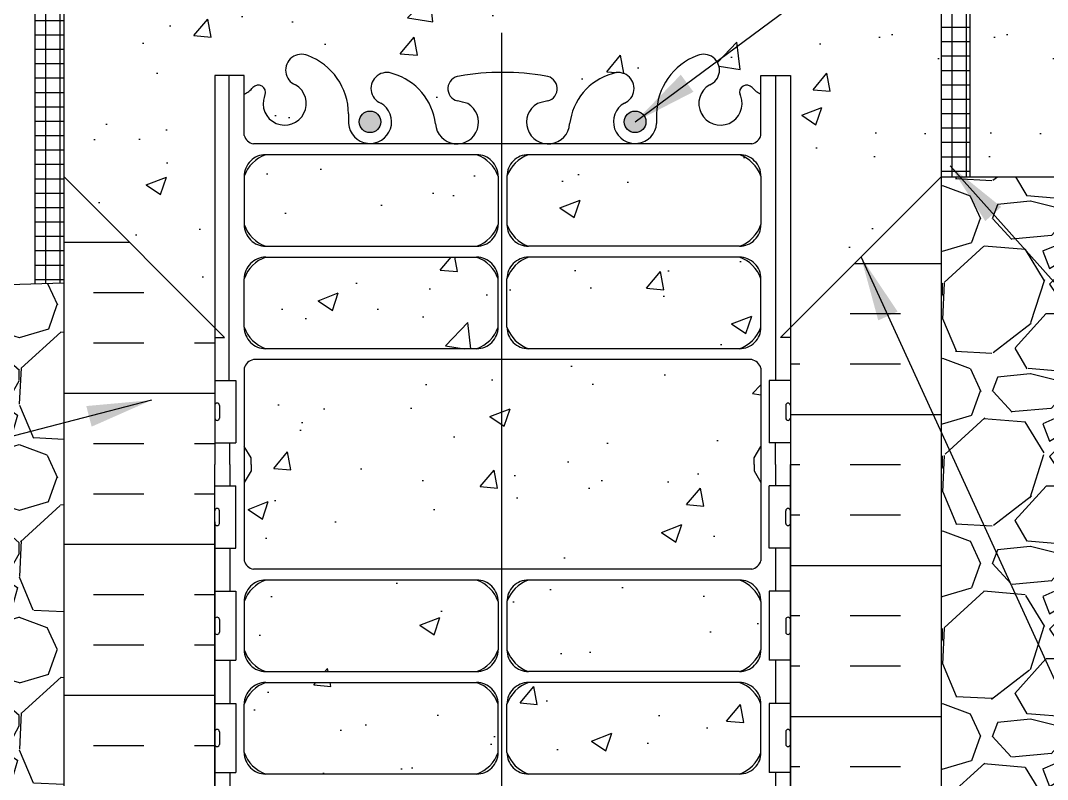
# Model space of a CAD drawing. Header units: inches. Extents: x -6.4 to 46.3, y 55.7 to 149.3.
# Drawn here: x 12.04 to 29.88, y 96.77 to 109.96 of the extents above; entities that cross this region are included whole.
import ezdxf

# ---------------------------------------------------------------- set-up
doc = ezdxf.new("R2010")
doc.units = ezdxf.units.IN
doc.header["$LTSCALE"] = 0.5
doc.header["$MEASUREMENT"] = 0
for name, color, linetype in [('HATCH', 12, 'Continuous'), ('line25', 2, 'Continuous'), ('LINE3', 3, 'Continuous'), ('LINE50', 5, 'Continuous'), ('LINE9', 9, 'Continuous'), ('TEXT', 4, 'Continuous'), ('Web_Edge', 9, 'Continuous')]:
    doc.layers.add(name, color=color, linetype=linetype)
doc.styles.add('DIM', font='romans.shx', dxfattribs={"width": 0.7})
doc.dimstyles.new('ext_12', dxfattribs={"dimscale": 12, "dimtxt": 0.09375, "dimasz": 0.09375, "dimexe": 0.09375, "dimexo": 0.0625, "dimgap": 0.0625, "dimtad": 1, "dimdec": 1, "dimzin": 2, "dimdsep": 46, "dimlunit": 4, "dimtxsty": 'DIM', "dimcen": 0.09, "dimdle": 0.09375, "dimclrt": 4, "dimadec": 0, "dimazin": 0, "dimtfac": 1, "dimtdec": 1, "dimtmove": 1, "dimatfit": 3, "dimfxl": 1, "dimfrac": 2, "dimtolj": 1, "dimtzin": 0, "dimarcsym": 0})

msp = doc.modelspace()

# ---------------------------------------------------------------- hatches: boundary and pattern name
at = {"layer": 'HATCH'}
h = msp.add_hatch(dxfattribs=at)
h.set_pattern_fill('AR-CONC', color=256, scale=0.5)
h.set_pattern_definition([(49.99999999999999, (0, 0), (3.586300913003767, -0.3137606749129755), [0.375, -4.125]), (355, (0, 0), (-0.693756668065, 3.760960668500059), [0.3, -3.3]), (100.45144446, (0.298858405, -0.02614672), (2.89254423363556, 3.447199954843147), [0.3187009599999999, -3.505710559999999]), (46.18420000000001, (0, 1), (5.336206653357862, -0.8275964039653827), [0.5625, -6.1875]), (96.63563549, (0.444683725, 0.931033465), (4.673309728371142, 4.870593003872752), [0.47805171, -5.258568799999999]), (351.1841639899999, (0, 1), (4.673309725273866, 4.870593001349951), [0.45, -4.950000005]), (21, (0.5, 0.75), (2.984535260592308, -2.013094453326694), [0.375, -4.125]), (326.0000000000001, (0.5, 0.75), (1.216576659607909, 3.625750225234265), [0.3, -3.3]), (71.45144474, (0.74871127, 0.58224213), (4.201111883649856, 1.612655764031769), [0.31870095, -3.50571056]), (37.50000000000001, (0, 0), (0.06079927658645334, 1.664469269156557), [0, -3.26, 0, -3.35, 0, -3.3125]), (7.499999999999999, (0, 0), (1.315347687210743, 1.972058559411801), [0, -1.91, 0, -3.185, 0, -1.2625]), (327.5, (-1.115, 0), (2.669112180862045, -0.1127743586718988), [0, -1.25, 0, -3.9, 0, -5.175]), (317.5, (-1.615, 0), (2.915930846711931, 0.5005249116615886), [0, -1.625, 0, -2.59, 0, -3.675])])
h.paths.add_polyline_path([(28.04110146462256, 111.2434074603463), (12.79110146462049, 111.2434074603429), (12.79110146462049, 107.2434074603454), (15.41610146462049, 104.6184074603454), (15.41610146462049, 108.9993598654757), (15.92610044927037, 108.9993598654757), (15.92610100264146, 108.6774190484826, 0.1089334970659778), (16.0787696037306, 108.7906045366487, -0.8344002605570944), (16.29027381248235, 108.6650601233491), (16.27856360651715, 108.643714231675, 2.155403933975303), (16.81721146062266, 108.8381319885549, -1), (17.03080075802249, 109.3492341922438, -0.3112229933496918), (17.7397751740028, 108.3332400483457), (17.73926528293177, 108.1682522255545, 1.661382059454674), (18.30034836726947, 108.5209926118332, -1), (18.51393766465141, 109.0320948155295, -0.3009499255517544), (19.25017797529744, 108.1597974130836, 1.661382059457639), (19.81126105963531, 108.512537799361, 0.05561716192563911), (19.63196284996243, 108.5581083777233, -0.843243235632831), (19.66627932533316, 108.9904296607726, -0.04993240552139375), (20.41610146459544, 109.0548500467443, -0.04993240552137294), (21.1659236038574, 108.9904296607726, -0.8432432356326257), (21.20024007922808, 108.5581083777233, 0.05561716192564616), (21.02094186955518, 108.512537799361, 1.66138205945761), (21.58202495389305, 108.1597974130836, -0.3009499255517574), (22.31826526453909, 109.0320948155295, -1), (22.53185456192101, 108.5209926118332, 1.661382059454636), (23.09293764625872, 108.1682522255545), (23.09248783895292, 108.3137984652844, -0.3161137694332994), (23.80140217116806, 109.3492341922438, -1), (24.01499146856784, 108.8381319885549, 2.1554039339753), (24.55363932267335, 108.643714231675), (24.54192911670814, 108.6650601233491, -0.8343745963366902), (24.75342836198841, 108.7906102438196, 0.1089398156908334), (24.90610508458554, 108.6774176346039), (24.9061050845852, 108.9993598654763), (25.41610146462049, 108.9993598654763), (25.41610146462049, 104.6177981481677), (28.04110146462256, 107.2434074603454)])
h.paths.add_polyline_path([(20.33985557850164, 107.250054434494, 0.2256517540596174), (19.96485557849925, 107.6250544345006), (16.30110607241466, 107.6250544345006, 0.2256517540553913), (15.92610607241668, 107.2500544345024), (15.92610607241668, 106.4092485298561, 0.2256517540570182), (16.30110607241826, 106.0342485298566), (19.96485557849917, 106.0342485298566, 0.2256517540590765), (20.33985557850119, 106.4092485298619)], flags=17)
h.paths.add_polyline_path([(20.33985557850119, 105.4686269403937, 0.2256517540590764), (19.96485557849917, 105.843626940399), (16.30110607241826, 105.843626940399, 0.2256517540570157), (15.92610607241668, 105.4686269403995), (15.92610607241668, 104.6278210357532, 0.2256517540553936), (16.30110607241466, 104.2528210357549), (19.96485557849925, 104.252821035755, 0.2256517540596178), (20.33985557850164, 104.6278210357615)])
h.paths.add_polyline_path([(24.53110508458526, 105.843626940399), (20.86735557850681, 105.8436269403989, 0.2256517540585704), (20.49235557850179, 105.4686269403982), (20.49235557850134, 104.6278210357532, 0.2256517540542014), (20.86735557849586, 104.252821035755), (24.53110508458886, 104.252821035755, 0.2256517540559349), (24.90610508458721, 104.6278210357545), (24.90610508458721, 105.4686269403982, 0.2256517540575599)])
h.paths.add_polyline_path([(24.90610508458721, 107.2500544345011, 0.2256517540559348), (24.53110508458886, 107.6250544345006), (20.86735557849586, 107.6250544345006, 0.2256517540542013), (20.49235557850134, 107.2500544345024), (20.49235557850179, 106.4092485298574, 0.2256517540585337), (20.86735557850673, 106.0342485298567), (24.53110508458526, 106.0342485298566, 0.22565175405756), (24.90610508458721, 106.4092485298574)], flags=17)
h.paths.add_polyline_path([(24.90610508458604, 101.9310574603644), (24.78610508459778, 102.1310574603458), (24.78610508459778, 102.243407460346), (24.78610508459778, 102.3557574603459), (24.90610508458612, 102.5557574603274), (24.9061050845863, 103.9171973367759, 0.2681384484803453), (24.74495442273478, 104.065320852892), (16.08725673427045, 104.065320852892, 0.268155850466637), (15.92610182684038, 103.9171837807234), (15.92610182684038, 102.555750823351), (16.04609784464319, 102.3557574603454), (16.04609784464319, 102.2434074603451), (16.04609784464319, 102.1310574603453), (15.92610182684038, 101.9310640973397), (15.92610182684038, 100.5696311399673, 0.2681558504666361), (16.08725673427045, 100.4214940677987), (24.74495442273478, 100.4214940677987, 0.2681384484784776), (24.90610508458585, 100.5696175839133)])
h.paths.add_polyline_path([(20.33985557850164, 99.85899388492919, 0.2256517540596186), (19.96485557849925, 100.2339938849358), (16.30110607241466, 100.2339938849358, 0.2256517540553916), (15.92610607241668, 99.8589938849375), (15.92610607241668, 99.01818798029126, 0.2256517540569806), (16.30110607241818, 98.64318798029171), (19.96485557849917, 98.64318798029171, 0.2256517540590774), (20.33985557850119, 99.01818798029703)])
h.paths.add_polyline_path([(20.33985557850119, 98.07756639082882, 0.2256517540590772), (19.96485557849917, 98.45256639083414), (16.30110607241818, 98.45256639083414, 0.2256517540569813), (15.92610607241668, 98.0775663908346), (15.92610607241668, 97.23676048618836, 0.2256517540553919), (16.30110607241466, 96.86176048619006), (19.96485557849925, 96.8617604861901, 0.225651754059619), (20.33985557850164, 97.23676048619666)])
h.paths.add_polyline_path([(24.90610508458721, 98.07756639083331, 0.2256517540575587), (24.53110508458526, 98.45256639083414), (20.86735557850681, 98.45256639083408, 0.2256517540585711), (20.49235557850179, 98.0775663908333), (20.49235557850134, 97.23676048618836, 0.2256517540542002), (20.86735557849585, 96.86176048619018), (24.53110508458885, 96.8617604861901, 0.2256517540559358), (24.90610508458721, 97.23676048618964)])
h.paths.add_polyline_path([(24.90610508458721, 99.85899388493621, 0.2256517540559339), (24.53110508458886, 100.2339938849358), (20.86735557849586, 100.2339938849357, 0.2256517540542022), (20.49235557850134, 99.85899388493753), (20.49235557850179, 99.01818798029257, 0.2256517540585692), (20.86735557850681, 98.64318798029177), (24.53110508458526, 98.64318798029171, 0.2256517540575601), (24.90610508458721, 99.01818798029252)])
h.paths.add_polyline_path([(25.41610146462049, 147.9355652732876), (21.5239235722286, 147.9355468317086), (20.5239235722286, 148.9355468317086), (20.5239235722286, 146.9355468317086), (19.52392357222859, 147.9355468317086), (15.41610146462049, 147.9355663787989), (15.41610146462059, 145.9446424386532, 0.08841615068729926), (15.56210446148125, 145.8473307461979), (15.65210446148181, 145.8473307462048), (15.65210446148453, 145.8056046862807, -0.2490694201798243), (15.76210446150058, 145.5984815345112), (15.76210446150422, 145.5309815345011, -0.4142135623889365), (15.6996044615042, 145.4684815344978), (15.65210446150636, 145.4684815344978), (15.65210446151091, 145.3984815344978), (15.75710446149561, 145.3984815344978, -0.1686720397611487), (15.94308551739197, 145.2488985855475, 0.1744501189766623), (16.35051856137165, 144.9530915005419), (17.9313141373583, 144.6001322878422, 0.05497433642747015), (18.25818459596336, 144.5640843715154), (20.41610557850377, 144.5640843715154), (22.57402656104419, 144.5640843715154, 0.05497433642746687), (22.90089701964924, 144.6001322878422), (24.48169259563592, 144.953091500542, 0.1744501189771704), (24.88912563961639, 145.2488985855487, -0.1686720397600685), (25.07510669551192, 145.3984815344978), (25.18010669549663, 145.3984815344978), (25.18010669550117, 145.4684815344978), (25.13260669550334, 145.4684815344978, -0.4142135623889656), (25.07010669550332, 145.5309815345011), (25.07010669550696, 145.5984815345112, -0.2490694201798176), (25.180106695523, 145.8056046862807), (25.18010669552573, 145.8473307462048), (25.27010669552628, 145.8473307461979, 0.08841040744989322), (25.41610146462059, 145.94463455169)])
h = msp.add_hatch(dxfattribs=at)
h.set_pattern_fill('NET', color=256, scale=2, style=0)
h.set_pattern_definition([(0, (-108.771207325515, -46.54236656336546), (0, 0.25), []), (90, (-108.771207325515, -46.54236656336546), (-0.25, 1.530808498934192e-17), [])])
h.paths.add_polyline_path([(12.79110146462049, 107.9480689540804), (12.29110146462049, 108.082043550296), (12.29110146462049, 105.3779266418486), (12.79110146462049, 105.3943762387706)])
h.paths.add_polyline_path([(12.79110146462049, 110.1445082799606), (12.29110146462049, 110.233775676719), (12.29110146462049, 108.082043550296), (12.79110146462049, 107.9480689540804)])
h.paths.add_polyline_path([(12.79110146462049, 111.2434074603455), (12.29110146462049, 111.2434074603455), (12.29110146462049, 110.233775676719), (12.79110146462049, 110.1445082799606)])
h = msp.add_hatch(dxfattribs=at)
h.set_pattern_fill('NET', color=256, scale=2, style=0)
h.set_pattern_definition([(0, (-93.02120732551501, -46.66024029613156), (0, 0.25), []), (90, (-93.02120732551501, -46.66024029613156), (-0.25, 1.530757942277972e-17), [])])
h.paths.add_polyline_path([(28.54110146462256, 111.2434074603453), (28.04110146462256, 111.2434074603454), (28.04110146462262, 107.2427981481698), (28.07600893578541, 107.2434074603454), (28.54110146462256, 107.2434074603454)])
h = msp.add_hatch(dxfattribs=at)
h.set_pattern_fill('AR-CONC', color=256, scale=0.5, style=0)
h.set_pattern_definition([(49.99999999999999, (2, 0), (3.586300913003767, -0.3137606749129755), [0.375, -4.125]), (355, (2, 0), (-0.693756668065, 3.760960668500059), [0.3, -3.3]), (100.4514, (2.2988584, -0.0261467), (2.892546908570108, 3.447197710304768), [0.31870095, -3.50571056]), (46.18420000000001, (2, 1), (5.336205243128222, -0.8275950716450904), [0.5625, -6.1875]), (96.6356, (2.444683725, 0.931033465), (4.673313527743517, 4.870589354502209), [0.47805144, -5.258565]), (351.1842, (2, 1), (4.673309725668136, 4.870593004626623), [0.45, -4.95]), (21, (2.5, 0.75), (2.984535260592308, -2.013094453326694), [0.375, -4.125]), (326.0000000000001, (2.5, 0.75), (1.216576659607909, 3.625750225234265), [0.3, -3.3]), (71.4514, (2.748711165, 0.58224197), (4.20111314290745, 1.612652483549762), [0.31870095, -3.50571056]), (37.50000000000001, (2, 0), (0.06079927658645334, 1.664469269156557), [0, -3.26, 0, -3.35, 0, -3.3125]), (7.499999999999999, (2, 0), (1.315347687210743, 1.972058559411801), [0, -1.91, 0, -3.185, 0, -1.2625]), (327.5, (0.885, 0), (2.669112180862045, -0.112774358671899), [0, -1.25, 0, -3.9, 0, -5.175]), (317.5, (0.385, 0), (2.915930846711931, 0.5005249116615882), [0, -1.625, 0, -2.59, 0, -3.675])])
h.paths.add_polyline_path([(37.73862099734205, 107.2434253044855), (37.73862099734205, 108.2434074603455), (38.73862099734205, 109.2434074603454), (36.73862099734205, 109.2434074603454), (37.73862099734205, 110.2434074603454), (37.73862099734205, 111.2434074603454), (28.54110146462256, 111.2434074603454), (28.54110146462256, 107.2428304840837)])
h = msp.add_hatch(dxfattribs=at)
h.set_pattern_fill('INSUL', color=256, scale=7, style=0)
h.set_pattern_definition([(0, (-2914.440862764547, -358.5192632442902), (0, 2.625), []), (0, (-2914.440862764547, -357.6442632442902), (0, 2.625), [0.875, -0.875]), (0, (-2914.440862764547, -356.7692632442902), (0, 2.625), [0.875, -0.875])])
edge = h.paths.add_edge_path()
edge.add_line((15.41610146462049, 101.2434074603455), (15.41610146462049, 93.24340746034552))
edge.add_line((15.41610146462049, 101.2434074603455), (15.41610146462049, 102.6184074603393))
edge.add_line((15.41610146462049, 102.6184074603393), (15.41610146462029, 104.4484074603393))
edge.add_line((15.41610146462029, 104.4484074603393), (15.41610146462049, 104.6184074603454))
edge.add_line((15.41610146462049, 104.6184074603454), (12.79110146462049, 107.2434074603454))
edge.add_line((12.79110146462049, 107.2434074603454), (12.79110146462049, 93.24340746034551))
edge.add_line((12.79110146462049, 93.24340746034552), (13.22860146462049, 93.24340746034552))
edge.add_line((13.22860146462049, 93.24340746034552), (13.22860146462049, 93.74340746034552))
edge.add_line((13.22860146462049, 93.74340746034552), (14.72860146462049, 93.74340746034552))
edge.add_line((14.72860146462049, 93.74340746034552), (14.72860146462049, 93.24340746034552))
edge.add_line((14.72860146462049, 93.24340746034552), (15.16610146462049, 93.24340746034552))
h = msp.add_hatch(dxfattribs=at)
h.set_pattern_fill('INSUL', color=256, scale=7, style=0)
h.set_pattern_definition([(180, (2951.577683176105, -303.7661066023662), (0, 2.625), []), (180, (2951.577683176105, -302.8911066023662), (0, 2.625), [0.875, -0.875]), (180, (2951.577683176105, -302.0161066023662), (0, 2.625), [0.875, -0.875])])
h.paths.add_polyline_path([(28.0411014646204, 107.2434074603432), (25.41610146462256, 104.6184074603454), (25.41610146462046, 93.2434074603453), (26.10360146462046, 93.24340746034541), (26.10360146462046, 93.74340746034541), (27.60360146462, 93.7434074603453), (27.60360146462046, 93.24340746034541), (28.04110146462046, 93.24340746034541)])
h = msp.add_hatch(dxfattribs=at)
h.set_pattern_fill('GRAVEL', color=256, scale=3, style=0)
h.set_pattern_definition([(228.0128, (30.20110146462043, 88.49827256167437), (-23.99999469647448, -27.00000402482174), [0.403608, -39.957264]), (184.9697, (29.93110146462039, 88.1982725616743), (36.00000315455291, 2.999973921021156), [0.692604, -68.567775]), (132.5104, (29.24110146462045, 88.13827256167436), (29.99997215504044, -33.00002602161359), [0.488364, -48.348096]), (267.2737, (28.07110146462043, 87.38827256167436), (2.999988053181571, 60.0000008849204), [0.630714, -62.440674]), (292.8337, (28.0411014646204, 86.75827256167436), (-15.00002971631142, 35.99998923533333), [0.618465, -61.22811900000001]), (357.2737, (28.28110146462041, 86.18827256167431), (-60.0000008849204, 2.999988053181574), [0.630714, -62.440674]), (37.6942, (28.9111014646204, 86.15827256167434), (-39.00002203685393, -29.99997121548159), [0.8340869999999999, -82.574547]), (72.2553, (29.57110146462043, 86.66827256167433), (21.00003228811623, 65.99998869371757), [0.7874639999999999, -77.958963]), (121.4296, (29.81110146462044, 87.41827256167433), (-24.0000247025291, 38.99998510947771), [0.63285, -62.652219]), (175.2364, (29.48110146462045, 87.9582725616744), (33.00000283895875, -2.999974597983782), [0.7224959999999983, -35.40228899999988]), (222.3974, (28.76110146462043, 88.01827256167435), (-36.0000220532197, -32.99997624604236), [0.9343440000000001, -92.500125]), (138.8141, (31.0411014646204, 87.35827256167438), (-21.00000884041714, 17.99999194002827), [0.318903, -31.571532]), (171.4692, (30.80110146462039, 87.5682725616743), (38.99999485444538, -6.000023730119371), [0.6067109999999982, -60.06453299999988]), (225, (30.20110146462043, 87.65827256167434), (-3.33066907387547e-16, -3.000000928346857), [0.4242629999999999, -3.818376]), (203.1986, (29.99110146462045, 88.01827256167435), (14.99999919200123, 6.000003975794561), [0.228474, -22.618845]), (291.8014, (29.78110146462041, 87.92827256167432), (-2.999999731501946, 9.00000081903231), [0.323109, -15.832386]), (30.9638, (29.90110146462041, 87.62827256167436), (8.999994066863994, 6.000007450622197), [0.5247869999999982, -16.96806899999994]), (161.5651, (30.35110146462046, 87.89827256167435), (6.000001303778886, -2.999995209668123), [0.3794730000000001, -9.107361000000001]), (16.38950000000001, (28.0411014646204, 87.92827256167432), (30.00000659523588, 8.999978129453911), [0.5316, -52.628535]), (70.3462, (28.55110146462039, 88.07827256167441), (-11.99998574211524, -33.00000640681867), [0.445983, -44.152224]), (293.1986, (30.35110146462046, 88.49827256167437), (-6.000003975794561, 14.99999919200123), [0.456945, -22.390374]), (343.6105, (30.53110146462041, 88.07827256167441), (-30.00000659523587, 8.99997812945392), [0.5315999999999982, -52.62853499999989]), (339.444, (28.0411014646204, 86.0682725616743), (-15.00000553362727, 5.999987989264753), [0.51264, -25.119372]), (294.7751, (28.52110146462042, 85.88827256167436), (-14.99997656773551, 33.00001026551735), [0.4295339999999991, -42.52392899999988]), (66.80140000000002, (30.38110146462043, 85.49827256167437), (6.000003975794565, 14.99999919200123), [0.456945, -22.390374]), (17.35400000000001, (30.56110146462044, 85.91827256167433), (-39.0000060572905, -11.99998350677735), [0.5028929999999999, -49.78627199999999]), (69.444, (28.9111014646204, 85.49827256167437), (-5.99998798926476, -15.00000553362727), [0.25632, -25.375692]), (101.3098999999999, (30.20110146462043, 85.49827256167437), (-2.999992896484816, 12.00000225669286), [0.1529699999999996, -15.14408699999998]), (165.9638, (30.1711014646204, 85.64827256167435), (9.00000163796922, -2.999994172083737), [0.618465, -11.75085]), (186.009, (29.57110146462043, 85.79827256167432), (29.99999925271812, 2.999997952445524), [0.57315, -56.74176900000001]), (303.6901, (29.90110146462041, 87.35827256167438), (-3.000004003521572, 5.999998673313481), [0.432666, -10.383987]), (353.1572, (30.14110146462042, 86.99827256167437), (50.99999809643565, -6.000023993774283), [0.755382, -74.782689]), (60.94540000000001, (30.89110146462042, 86.90827256167434), (-12.00000008159784, -21.00000115370906), [0.308868, -30.578022]), (90, (31.0411014646204, 87.17827256167432), (-3, 3), [0.18, -2.82]), (120.2564, (29.51110146462043, 85.88827256167436), (11.99998466040808, -21.0000073675642), [0.416772, -41.26056000000001]), (48.01279999999999, (29.30110146462039, 86.24827256167437), (23.99999469647448, 27.00000402482175), [0.8072159999999999, -39.553656]), (0, (29.84110146462047, 86.84827256167439), (3, 3), [0.78, -2.22]), (325.3048, (30.62110146462044, 86.84827256167439), (-29.99998277696258, 21.00002582878337), [0.474342, -46.959822]), (254.0546, (31.01110146462043, 86.57827256167441), (-2.999999667889143, -12.00000037995645), [0.436806, -21.403524]), (207.646, (30.89110146462042, 86.15827256167434), (-56.99998742153878, -30.00002313950754), [0.711195, -70.408422]), (175.4261, (30.26110146462043, 85.82827256167441), (-39.0000016749364, 2.999984403483252), [0.7523969999999982, -74.48722199999978])])
edge = h.paths.add_edge_path()
edge.add_line((28.0411014646204, 107.2427981481697), (28.04110146462043, 93.24340746034535))
edge.add_line((28.04110146462046, 93.24340746034541), (28.04110146462043, 85.4982725616744))
edge.add_line((28.0411014646204, 85.49827256167437), (28.71518350063508, 85.49827256167437))
edge.add_spline(control_points=[(28.71518350063508, 85.49827256167437), (28.82344980619331, 86.14360923673128), (29.5846742245459, 90.74865201435223), (30.19336966920025, 97.67169029027157), (33.77935516200728, 104.5703417872482), (36.66779697201287, 106.0707733784468), (37.46270270882803, 106.4836955551758)], knot_values=[0, 0, 0, 0, 1.962013932848677, 13.99979169350777, 21.00438102400835, 23.66399043516336, 23.66399043516336, 23.66399043516336, 23.66399043516336], degree=3, periodic=0)
edge.add_line((37.46270270882803, 106.4836955551758), (37.46270270882803, 107.2434074603454))
edge.add_line((37.46270270882803, 107.2434074603454), (28.0411014646204, 107.2427981481697))
h = msp.add_hatch(dxfattribs=at)
h.set_pattern_fill('GRAVEL', color=256, scale=3, style=0)
h.set_pattern_definition([(228.012787504, (2.16, 3), (-24.00000000000018, -27.00000000000001), [0.403608, -39.9572641412211]), (184.969740728, (1.89, 2.7), (35.99999999999993, 3.000000000000105), [0.692604, -68.56777428368999]), (132.510447078, (1.2, 2.64), (30.00000000000035, -32.99999999999959), [0.488364, -48.3480977882991]), (267.273689006, (0.03, 1.89), (3.000000000000073, 60.00000000000006), [0.6307139999999999, -62.440674124887]), (292.833654178, (0, 1.26), (-14.99999999999996, 36.00000000000009), [0.6184649999999999, -61.22811938426489]), (357.273689006, (0.24, 0.6900000000000001), (-60.00000000000006, 3.000000000000076), [0.6307139999999999, -62.440674124887]), (37.6942404667, (0.8699999999999999, 0.66), (-38.99999999999999, -29.99999999999992), [0.8340869999999999, -82.574545646748]), (72.2553283749, (1.53, 1.17), (21.00000000000008, 66.00000000000001), [0.7874639999999998, -77.95896449044018]), (121.429565615, (1.77, 1.92), (-24.00000000000006, 38.99999999999996), [0.63285, -62.65221932918699]), (175.236358309, (1.44, 2.46), (32.99999999999995, -3.000000000000114), [0.722496, -35.4022877363769]), (222.397437798, (0.72, 2.52), (-35.99999999999989, -32.99999999999992), [0.9343440000000001, -92.5001250143847]), (138.814074834, (3, 1.86), (-21.0000000000001, 18), [0.3189029999999999, -31.57153443820409]), (171.46923439, (2.76, 2.07), (38.99999999999999, -5.999999999999986), [0.606711, -60.06453424847101]), (225, (2.16, 2.16), (-3.33066907387547e-16, -2.999999999999799), [0.4242629999999999, -3.8183776871193]), (203.198590514, (1.95, 2.52), (14.99999999999997, 5.999999999999926), [0.228474, -22.6188453175917]), (291.801409486, (1.74, 2.43), (-2.999999999999052, 9.000000000000307), [0.323109, -15.8323854214035]), (30.96375653209999, (1.86, 2.13), (9.000000000000158, 5.999999999999939), [0.5247869999999999, -16.96806868453589]), (161.565051177, (2.31, 2.4), (6.000000000000035, -2.99999999999993), [0.379473, -9.107359980505198]), (16.389540334, (0, 2.43), (29.9999999999999, 9.000000000000131), [0.5316, -52.6285354400082]), (70.3461759419, (0.51, 2.58), (-12.00000000000366, -33.00000000001019), [0.445983, -44.152223241957]), (293.198590514, (2.31, 3), (-5.999999999999911, 14.99999999999997), [0.456945, -22.3903743175917]), (343.610459666, (2.49, 2.58), (-29.9999999999999, 9.000000000000131), [0.5315999999999999, -52.62853544000699]), (339.44395478, (0, 0.5700000000000001), (-15.00000000000011, 6.000000000000073), [0.5126399999999999, -25.1193712359525]), (294.775140569, (0.48, 0.39), (-15.00000000000002, 33.00000000000001), [0.429534, -42.523929189828]), (66.8014094864, (2.34, 0), (5.999999999999943, 14.99999999999991), [0.456945, -22.3903743175917]), (17.3540246363, (2.52, 0.42), (-38.99999999999993, -11.99999999999989), [0.502893, -49.78627084272]), (69.44395478040002, (0.8699999999999999, 0), (-6.000000000000021, -14.99999999999986), [0.2563199999999999, -25.3756912359525]), (101.309932474, (2.16, 0), (-2.999999999999892, 12.00000000000004), [0.15297, -15.1440885407784]), (165.963756532, (2.13, 0.15), (8.999999999999876, -3.000000000000004), [0.618465, -11.7508518768531]), (186.009005957, (1.53, 0.3), (30.00000000000014, 2.999999999999949), [0.57315, -56.74176952362841]), (303.690067526, (1.86, 1.86), (-2.999999999999962, 5.999999999999957), [0.4326659999999999, -10.383987826392]), (353.157226587, (2.1, 1.5), (51.00000000000004, -6.000000000000158), [0.755382, -74.7826878720849]), (60.9453959009, (2.85, 1.41), (-11.99999999999993, -20.99999999999993), [0.308868, -30.578022422961]), (90, (3, 1.68), (-3, 3), [0.18, -2.82]), (120.256437164, (1.47, 0.39), (12.00000000000003, -21.00000000000002), [0.416772, -41.2605599683494]), (48.01278750420001, (1.26, 0.75), (24, 26.99999999999993), [0.8072159999999999, -39.5536561412211]), (0, (1.8, 1.35), (3, 3), [0.78, -2.22]), (325.3048464690001, (2.58, 1.35), (30.00000000000042, -20.99999999999947), [0.474342, -46.95982290252599]), (254.054604099, (2.97, 1.08), (-3.000000000000113, -12.00000000000001), [0.436806, -21.4035236678415]), (207.645975364, (2.85, 0.66), (-56.99999999999985, -30.00000000000014), [0.711195, -70.40842254677818]), (175.42607874, (2.22, 0.33), (-38.99999999999986, 3.000000000000004), [0.752397, -74.48722022390669])])
edge = h.paths.add_edge_path()
edge.add_spline(control_points=[(3.645418508931234, 104.541225446261), (4.424935848305401, 103.8098117759403), (7.915773339141762, 100.5343923173875), (10.6322000973696, 94.07705436974524), (11.56428733990505, 88.15570139106921), (11.54331411852048, 85.87978381987904), (11.53979838483122, 85.49827256167434)], knot_values=[0, 0, 0, 0, 3.198205599033165, 14.32221638260294, 20.00199708212963, 21.14583843556574, 21.14583843556574, 21.14583843556574, 21.14583843556574], degree=3, periodic=0)
edge.add_line((11.53979838483122, 85.49827256167436), (12.79110146462049, 85.49827256167436))
edge.add_line((12.79110146462049, 85.49827256167436), (12.79110146462049, 97.11840746031699))
edge.add_line((12.79110146462049, 97.11840746031699), (12.7911014646208, 101.7434074603429))
edge.add_line((12.7911014646208, 101.7434074603429), (12.79110146462049, 105.3943762387706))
edge.add_line((12.79110146462049, 105.3943762387706), (11.79110146462079, 105.3614770449264))
edge.add_line((11.79110146462079, 105.3614770449264), (3.645418508931137, 105.0934906423737))
edge.add_line((3.645418508931136, 105.0934906423737), (3.6454185089312, 104.541225446261))
at = {"layer": 'LINE3'}
for points in [[(18.30073660236949, 108.1960092469727, 1), (17.92573660236949, 108.1960092469727, 1)], [(17.92573660236949, 108.1960092469727, 1), (18.30073660236949, 108.1960092469727, 1)], [(22.90646632682101, 108.1960092469727, 1), (22.53146632682101, 108.1960092469727, 1)], [(22.53146632682101, 108.1960092469727, 1), (22.90646632682101, 108.1960092469727, 1)]]:
    msp.add_hatch(color=256, dxfattribs=at).paths.add_polyline_path(points)

# ---------------------------------------------------------------- linework, layer by layer
at = {"layer": 'line25'}
for p, q in [((12.29110146462049, 111.2434074603455), (12.29110146462049, 105.3779266418486)), ((28.04110146462256, 107.2427981481697), (28.04110146462256, 111.2434074603454)), ((28.54110146462256, 107.2434074603454), (28.54110146462256, 111.2434074603454)), ((15.58610146462678, 104.4484074603391), (12.79110146462049, 107.2434074603454)), ((28.04110146462259, 107.2434074603454), (25.24675008645164, 104.4484074603391)), ((25.41610146462258, 107.2427981481697), (25.41610146462259, 93.24340746034552)), ((25.41610146462256, 104.6184074603454), (25.41610146462256, 93.24340746034552)), ((15.41610146462049, 104.4484074603393), (15.58610146462668, 104.4484074603392)), ((25.41610146462049, 104.4484074603393), (25.24675008645175, 104.4484074603392)), ((15.41610146462049, 103.6984074603391), (15.7810540588624, 103.6984074603392)), ((15.7810540588624, 103.6984074603391), (15.7810540588624, 102.6184074603391)), ((25.41610146462049, 103.6984074603391), (25.05114887037857, 103.6984074603392)), ((25.05114887037857, 103.6984074603391), (25.05114887037857, 102.6184074603391)), ((15.41610146462049, 102.6184074603391), (15.7810540588624, 102.6184074603391)), ((25.41610146462049, 102.6184074603391), (25.05114887037857, 102.6184074603391)), ((15.41610146462049, 101.8684074603391), (15.7810540588624, 101.8684074603391)), ((15.7810540588624, 100.7884074603391), (15.7810540588624, 101.8684074603392)), ((25.41610146462049, 101.8684074603391), (25.05114887037857, 101.8684074603391)), ((25.05114887037857, 100.7884074603391), (25.05114887037857, 101.8684074603392)), ((15.41610146462049, 101.2434074603455), (15.41610146462049, 93.24340746034552)), ((15.41610146462049, 100.7884074603391), (15.7810540588624, 100.7884074603391)), ((25.41610146462049, 100.7884074603391), (25.05114887037857, 100.7884074603391)), ((15.41610146462049, 100.0384074603391), (15.7810540588624, 100.0384074603392)), ((15.7810540588624, 100.0384074603391), (15.7810540588624, 98.83840746033908)), ((25.41610146462049, 100.0384074603391), (25.05114887037857, 100.0384074603392)), ((25.05114887037857, 100.0384074603391), (25.05114887037857, 98.83840746033908)), ((15.41610146462049, 98.83840746033914), (15.7810540588624, 98.83840746033914)), ((25.41610146462049, 98.83840746033914), (25.05114887037857, 98.83840746033914)), ((15.41610146462049, 98.08840746033908), (15.7810540588624, 98.08840746033914)), ((15.7810540588624, 98.08840746033908), (15.7810540588624, 96.88840746033904)), ((25.41610146462049, 98.08840746033908), (25.05114887037857, 98.08840746033914)), ((25.05114887037857, 98.08840746033908), (25.05114887037857, 96.88840746033904)), ((15.41610146462049, 96.8884074603391), (15.7810540588624, 96.8884074603391)), ((25.41610146462049, 96.8884074603391), (25.05114887037857, 96.8884074603391))]:
    msp.add_line(p, q, dxfattribs=at)
at = {"layer": 'LINE3'}
msp.add_line((20.39892357222911, 109.7433694740494), (20.3989235722279, 86.49823457537894), dxfattribs=at)
for centre in [(18.11323660236949, 108.1960092469727), (18.11323660236949, 108.1960092469727), (22.71896632682101, 108.1960092469727), (22.71896632682101, 108.1960092469727)]:
    msp.add_circle(centre, 0.1875, dxfattribs=at)
at = {"layer": 'LINE50'}
for p, q in [((12.79110146462049, 111.2434074603455), (12.79110146462049, 93.24340746034552)), ((28.04110146462256, 107.2427981481697), (37.73862099734205, 107.2434253044855)), ((28.04110146462256, 93.24340746034552), (28.04110146462256, 107.2434074603454)), ((12.79110146462049, 105.3943762387706), (3.645418508931136, 105.0934906423737))]:
    msp.add_line(p, q, dxfattribs=at)
at = {"layer": 'LINE9'}
for p, q in [((15.45610508458353, 103.3084074603391), (15.45610508458353, 103.3084074603392)), ((25.37609784465744, 103.3084074603391), (25.37609784465744, 103.3084074603392)), ((15.41610146462049, 103.2134074603391), (15.41610508458402, 103.2134074603391)), ((15.41610508458357, 103.2684074603391), (15.41610508458357, 103.0484074603392)), ((15.49610508458349, 103.2684074603391), (15.4961050845844, 103.0484074603392)), ((25.33609784465748, 103.2684074603391), (25.33609784465657, 103.0484074603392)), ((25.4160978446574, 103.2684074603391), (25.4160978446574, 103.0484074603392)), ((25.41610146462049, 103.2134074603391), (25.41609784465695, 103.2134074603391)), ((15.41610146462049, 103.1034074603391), (15.41610508458402, 103.1034074603391)), ((15.45610508458353, 103.0084074603392), (15.45610508458444, 103.0084074603392)), ((25.37609784465744, 103.0084074603392), (25.37609784465653, 103.0084074603392)), ((25.41610146462049, 103.1034074603391), (25.41609784465695, 103.1034074603391)), ((15.41610146462049, 101.3834074603392), (15.41610508458402, 101.3834074603392)), ((15.41610508458357, 101.2184074603391), (15.41610508458357, 101.438407460339)), ((15.45610508458353, 101.478407460339), (15.45610508458444, 101.4784074603391)), ((15.49610508458349, 101.2184074603391), (15.4961050845844, 101.438407460339)), ((25.33609784465748, 101.2184074603391), (25.33609784465657, 101.438407460339)), ((25.37609784465744, 101.478407460339), (25.37609784465653, 101.4784074603391)), ((25.4160978446574, 101.2184074603391), (25.4160978446574, 101.438407460339)), ((25.41610146462049, 101.3834074603392), (25.41609784465695, 101.3834074603392)), ((15.41610146462049, 101.2734074603391), (15.41610508458402, 101.2734074603391)), ((15.45610508458353, 101.1784074603391), (15.45610508458353, 101.1784074603391)), ((25.37609784465744, 101.1784074603391), (25.37609784465744, 101.1784074603391)), ((25.41610146462049, 101.2734074603391), (25.41609784465695, 101.2734074603391)), ((15.45610508458353, 99.58840746033903), (15.45610508458353, 99.58840746033908)), ((25.37609784465744, 99.58840746033903), (25.37609784465744, 99.58840746033908)), ((15.41610146462049, 99.493407460339), (15.41610508458402, 99.493407460339)), ((15.41610146462049, 99.38340746033899), (15.41610508458402, 99.38340746033899)), ((15.41610508458357, 99.548407460339), (15.41610508458357, 99.32840746033915)), ((15.49610508458349, 99.54840746033906), (15.4961050845844, 99.32840746033915)), ((25.33609784465748, 99.54840746033906), (25.33609784465657, 99.32840746033915)), ((25.4160978446574, 99.548407460339), (25.4160978446574, 99.32840746033915)), ((25.41610146462049, 99.493407460339), (25.41609784465695, 99.493407460339)), ((25.41610146462049, 99.38340746033899), (25.41609784465695, 99.38340746033899)), ((15.45610508458353, 99.28840746033913), (15.45610508458444, 99.28840746033907)), ((25.37609784465744, 99.28840746033913), (25.37609784465653, 99.28840746033907)), ((15.41610508458357, 97.59840746033896), (15.41610508458357, 97.3784074603391)), ((15.49610508458349, 97.59840746033902), (15.4961050845844, 97.3784074603391)), ((25.33609784465748, 97.59840746033902), (25.33609784465657, 97.3784074603391)), ((25.4160978446574, 97.59840746033896), (25.4160978446574, 97.3784074603391)), ((15.41610146462049, 97.54340746033895), (15.41610508458402, 97.54340746033895)), ((15.41610146462049, 97.43340746033894), (15.41610508458402, 97.43340746033894)), ((25.41610146462049, 97.54340746033895), (25.41609784465695, 97.54340746033895)), ((25.41610146462049, 97.43340746033894), (25.41609784465695, 97.43340746033894)), ((15.45610508458353, 97.33840746033908), (15.45610508458444, 97.33840746033903)), ((25.37609784465744, 97.33840746033908), (25.37609784465653, 97.33840746033903))]:
    msp.add_line(p, q, dxfattribs=at)
for centre, start, end in [((15.45610508458353, 103.2684074603391), 89.99999999994789, 180.0000000000879), ((15.45610508458353, 103.2684074603391), 0, 90), ((25.37609784465744, 103.2684074603391), 90, 180), ((25.37609784465744, 103.2684074603391), 359.9999999999121, 90.00000000005213), ((15.45610508458353, 103.0484074603392), 180, 270.0000000000782), ((15.45610508458444, 103.0484074603392), 270, 1.009635278083782e-10), ((25.37609784465653, 103.0484074603392), 179.999999999899, 270), ((25.37609784465744, 103.0484074603392), 269.9999999999218, 0), ((15.45610508458353, 101.438407460339), 89.99999999992184, 180), ((15.45610508458444, 101.4384074603391), 359.999999999899, 90), ((25.37609784465653, 101.4384074603391), 90, 180.0000000001009), ((25.37609784465744, 101.438407460339), 0, 90.00000000007815), ((15.45610508458353, 101.2184074603391), 179.9999999999121, 270.0000000000521), ((15.45610508458353, 101.2184074603391), 270, 0), ((25.37609784465744, 101.2184074603391), 180, 270), ((25.37609784465744, 101.2184074603391), 269.9999999999479, 8.793597583310364e-11), ((15.45610508458353, 99.54840746033906), 89.99999999994789, 180.0000000000879), ((15.45610508458353, 99.54840746033906), 0, 90), ((25.37609784465744, 99.54840746033906), 90, 180), ((25.37609784465744, 99.54840746033906), 359.9999999999121, 90.00000000005213), ((15.45610508458353, 99.32840746033915), 180, 270.0000000000782), ((15.45610508458444, 99.3284074603391), 270, 1.009635278083782e-10), ((25.37609784465653, 99.3284074603391), 179.999999999899, 270), ((25.37609784465744, 99.32840746033915), 269.9999999999218, 0), ((15.45610508458353, 97.59840746033902), 89.99999999994789, 180.0000000000879), ((15.45610508458353, 97.59840746033902), 0, 90), ((25.37609784465744, 97.59840746033902), 90, 180), ((25.37609784465744, 97.59840746033902), 359.9999999999121, 90.00000000005213), ((15.45610508458353, 97.3784074603391), 180, 270.0000000000782), ((15.45610508458444, 97.37840746033905), 270, 1.009635278083782e-10), ((25.37609784465653, 97.37840746033905), 179.999999999899, 270), ((25.37609784465744, 97.3784074603391), 269.9999999999218, 0)]:
    msp.add_arc(centre, 0.04, start, end, dxfattribs=at)
at = {"layer": 'Web_Edge'}
for p, q in [((15.92610044927037, 108.9993598654757), (15.41610146462049, 108.9993598654757)), ((15.92610223459778, 107.9606902045736), (15.92610044927037, 108.9993598654757)), ((24.90610508458519, 108.9993598654763), (25.41610146462049, 108.9993598654763)), ((24.9061050845863, 107.9606779506171), (24.9061050845852, 108.9993598654763)), ((16.27856360651649, 108.6437142316738), (16.29027381248224, 108.665060123349)), ((24.55363932267401, 108.6437142316738), (24.54192911670825, 108.665060123349)), ((17.7397751740028, 108.3332400483456), (17.73926528293177, 108.1682522255549)), ((23.09242775518769, 108.3332400483456), (23.09293764625872, 108.1682522255549)), ((24.74495442273482, 107.8125544345006), (16.08725673427043, 107.8125544345006)), ((19.96485557849937, 107.6250544345006), (16.30110607241486, 107.6250544345006)), ((24.53110508458903, 107.6250544345006), (20.86735557849588, 107.6250544345006)), ((15.92610607241668, 107.2500544345028), (15.92610607241668, 106.409248529856)), ((20.33985557850164, 107.2500544344943), (20.33985557850119, 106.4092485298625)), ((20.49235557850134, 107.2508704485529), (20.49235557850179, 106.4100645439079)), ((24.90610508458721, 107.2500544344764), (24.90610508458721, 106.4092485298295)), ((16.30110607241804, 106.0342485298566), (19.96485557849937, 106.0342485298566)), ((24.53110508458539, 106.0342485298566), (20.86735557850679, 106.0342485298567)), ((16.30110607241804, 105.843626940399), (19.96485557849937, 105.843626940399)), ((24.53110508458539, 105.843626940399), (20.86735557850679, 105.8436269403989)), ((15.92610607241668, 104.6278210357528), (15.92610607241668, 105.4686269403996)), ((20.33985557850164, 104.6278210357613), (20.33985557850119, 105.4686269403931)), ((20.49235557850134, 104.6270050217027), (20.49235557850179, 105.4678109263477)), ((24.90610508458721, 104.6278210357544), (24.90610508458721, 105.4686269404013)), ((19.96485557849937, 104.252821035755), (16.30110607241486, 104.2528210357549)), ((24.53110508458903, 104.252821035755), (20.86735557849588, 104.252821035755)), ((24.74495442273482, 104.065320852892), (16.08725673427043, 104.065320852892)), ((15.92610182684038, 103.9171837807235), (15.92610182684038, 100.5696311399667)), ((24.9061050845863, 103.9171973367762), (24.90610508458585, 100.5696175839133)), ((16.04609784464319, 102.3557574603459), (15.92609784464375, 102.5557574603459)), ((16.04609784464319, 102.3557574603454), (15.92609784464375, 102.5557574603454)), ((24.78610508459778, 102.3557574603454), (24.90610508459722, 102.5557574603454)), ((24.78610508459778, 102.3557574603459), (24.90610508459722, 102.5557574603459)), ((16.04609784464319, 102.2434074603456), (16.04609784464319, 102.3557574603451)), ((16.04609784464319, 102.2434074603451), (16.04609784464319, 102.3557574603446)), ((16.04609784464319, 102.243407460346), (16.04609784464319, 102.1310574603466)), ((16.04609784464319, 102.2434074603456), (16.04609784464319, 102.1310574603461)), ((24.78610508459778, 102.2434074603451), (24.78610508459778, 102.3557574603446)), ((24.78610508459778, 102.2434074603456), (24.78610508459778, 102.3557574603451)), ((24.78610508459778, 102.2434074603456), (24.78610508459778, 102.1310574603461)), ((24.78610508459778, 102.243407460346), (24.78610508459778, 102.1310574603466)), ((16.04609784464319, 102.1310574603458), (15.92609784464375, 101.9310574603458)), ((16.04609784464319, 102.1310574603453), (15.92609784464375, 101.9310574603453)), ((24.78610508459778, 102.1310574603453), (24.90610508459722, 101.9310574603453)), ((24.78610508459778, 102.1310574603458), (24.90610508459722, 101.9310574603458)), ((24.74495442273482, 100.4214940677987), (16.08725673427043, 100.4214940677987)), ((19.96485557849937, 100.2339938849358), (16.30110607241486, 100.2339938849358)), ((24.53110508458903, 100.2339938849358), (20.86735557849588, 100.2339938849357)), ((15.92610607241668, 99.85899388493795), (15.92610607241668, 99.01818798029112)), ((20.33985557850164, 99.85899388492939), (20.33985557850119, 99.0181879802976)), ((20.49235557850134, 99.85980989898803), (20.49235557850179, 99.019003994343)), ((24.90610508458721, 99.8589938849363), (24.90610508458721, 99.01818798028947)), ((16.30110607241804, 98.64318798029171), (19.96485557849937, 98.64318798029171)), ((24.53110508458539, 98.64318798029171), (20.86735557850679, 98.64318798029177)), ((16.30110607241804, 98.45256639083414), (19.96485557849937, 98.45256639083414)), ((24.53110508458539, 98.45256639083414), (20.86735557850679, 98.45256639083408)), ((15.92610607241668, 97.2367604861879), (15.92610607241668, 98.07756639083473)), ((20.33985557850164, 97.23676048619646), (20.33985557850119, 98.07756639082825)), ((20.49235557850134, 97.23594447213785), (20.49235557850179, 98.07675037678285)), ((24.90610508458721, 97.23676048621434), (24.90610508458721, 98.07756639086116)), ((19.96485557849937, 96.8617604861901), (16.30110607241486, 96.86176048619006)), ((24.53110508458903, 96.8617604861901), (20.86735557849588, 96.86176048619018))]:
    msp.add_line(p, q, dxfattribs=at)
for points in [[(15.41610146462049, 108.9993598654757), (15.41610146462049, 102.2434074603456)], [(15.66610146462002, 104.4484074603392), (15.66610146461974, 108.9993598654757)], [(25.16610146462049, 104.4484074603392), (25.16610146462222, 108.9993598654763)], [(25.41610146462049, 108.9993598654763), (25.41610146462049, 102.2434074603456)], [(15.66610146462049, 103.6984074603393), (15.66610146462049, 104.4484074603392)], [(25.16610146462049, 103.6984074603393), (25.16610146462049, 104.4484074603392)], [(15.6760978446574, 102.2434074603454), (15.6760978446574, 102.6184074603391)], [(25.15610508458358, 102.2434074603454), (25.15610508458358, 102.6184074603391)], [(15.41610146462049, 95.37214057689188), (15.41610146462049, 102.2434074603456)], [(15.6760978446574, 102.2434074603454), (15.6760978446574, 101.8684074603391)], [(25.15610508458358, 102.2434074603454), (25.15610508458358, 101.8684074603391)], [(25.41610146462049, 95.37214057689188), (25.41610146462049, 102.2434074603456)], [(15.6760978446574, 100.7884074603391), (15.6760978446574, 100.0384074603392)], [(25.15610508458358, 100.7884074603391), (25.15610508458358, 100.0384074603392)], [(15.6760978446574, 98.83840746033914), (15.6760978446574, 98.08840746033911)], [(25.15610508458358, 98.83840746033914), (25.15610508458358, 98.08840746033911)], [(15.6760978446574, 96.8884074603391), (15.6760978446574, 96.13840746033912)], [(25.15610508458358, 96.8884074603391), (25.15610508458358, 96.13840746033912)]]:
    msp.add_lwpolyline(points, dxfattribs=at)
for centre, radius, start, end in [((16.92400610930517, 109.0936830904066), 0.2769683423152065, 67.31997992708004, 247.3199799291134), ((16.6482077830643, 108.3268926278831), 1.091585845779813, 0.3331688975579547, 69.4825403378073), ((24.1839951461262, 108.3268926278831), 1.091585845779813, 110.5174596621927, 179.6668311024421), ((23.90819681988532, 109.0936830904066), 0.2769683423152065, 292.6800200708865, 112.6800200729199), ((18.40714301595344, 108.7765437136842), 0.2769683423152065, 67.31997992708004, 247.3199799291134), ((18.22306722785888, 108.0397419608933), 1.034103379311961, 6.666855068445373, 73.66351084947462), ((20.36292419432593, 105.2778140184031), 3.777410353861612, 89.1933802489426, 100.6275482201494), ((20.46927873486456, 105.2778140184031), 3.777410353861612, 79.37245177985066, 90.80661975108346), ((22.60913570133161, 108.0397419608933), 1.034103379311961, 106.3364891505254, 173.3331449315546), ((22.42505991323705, 108.7765437136842), 0.2769683423152065, 292.6800200708865, 112.6800200729199), ((19.68615526467974, 108.7713293480501), 0.22, 95.18346528133267, 255.7396035695706), ((21.14604766451075, 108.7713293480501), 0.22, 284.2603964304294, 84.81653471866736), ((15.74575949910522, 109.0802252213134), 0.4413341939712527, 294.1186762249895, 318.9873219214742), ((16.17309511608082, 108.7085819926752), 0.125, 339.6242722523864, 138.9873219215142), ((16.63009969572122, 108.5131486236953), 0.375, 159.6242722524602, 60.06847086862251), ((24.20210323346928, 108.5131486236953), 0.375, 119.9315291313774, 20.37572774753978), ((24.65910781310967, 108.7085819926752), 0.125, 41.01267807848598, 200.3757277476136), ((25.08644343008527, 109.0802252213134), 0.4413341939712527, 221.0126780785256, 245.8817729782918), ((18.11323660236949, 108.1960092469727), 0.375, 184.2448425985961, 60.06847086862251), ((19.62414929473525, 108.1875544345006), 0.375, 184.2448425985961, 60.06847086862251), ((19.51740512930801, 107.7318678871972), 0.8341443637323576, 69.3729055054983, 82.10630163338853), ((21.20805363445524, 108.1875544345006), 0.375, 119.9315291313774, 355.7551574014038), ((21.31479779988249, 107.7318678871972), 0.8341443637323576, 97.89369836661146, 110.6270944945017), ((22.71896632682101, 108.1960092469727), 0.375, 119.9315291313774, 355.7551574014038), ((16.13485557850263, 108.0260630116767), 0.21875, 197.388209778133, 257.4322017112555), ((24.69735557850263, 108.0260630116767), 0.21875, 282.5677982887712, 342.6082651384878), ((16.50791442124464, 107.0432460856728), 0.6174711717250514, 109.5681561993794, 160.4318438006102), ((16.30110607241622, 107.2500544345012), 0.375, 90, 180.0000000000114), ((19.75804722967095, 107.0432460856722), 0.6174711717250514, 19.56815619938892, 70.43184380062063), ((19.96485557849937, 107.2500544345006), 0.375, 359.9999999999886, 90), ((21.07416392732975, 107.0432460856742), 0.6174711717250514, 109.5681561993794, 160.4318438006102), ((20.86735557850134, 107.2500544345025), 0.375, 90, 180.0000000000114), ((24.3242967357588, 107.0432460856728), 0.6174711717250514, 19.56815619938892, 70.43184380062063), ((24.53110508458721, 107.2500544345012), 0.375, 359.9999999999886, 90), ((16.50791442124464, 106.6160568786856), 0.6174711717250514, 199.5681561993889, 250.4318438006206), ((16.30110607241622, 106.4092485298573), 0.375, 179.9999999999886, 270), ((19.75804722967095, 106.616056878685), 0.6174711717250514, 289.5681561993794, 340.4318438006101), ((19.96485557849937, 106.4092485298566), 0.375, 270, 1.139910797836528e-11), ((21.07416392732975, 106.6160568786869), 0.6174711717250514, 199.5681561993889, 250.4318438006206), ((20.86735557850134, 106.4092485298585), 0.375, 179.9999999999886, 270), ((24.3242967357588, 106.6160568786856), 0.6174711717250514, 289.5681561993794, 340.4318438006101), ((24.53110508458721, 106.4092485298573), 0.375, 270, 1.139910797836528e-11), ((16.50791442124464, 105.2618185915699), 0.6174711717250514, 109.5681561993794, 160.4318438006102), ((16.30110607241622, 105.4686269403983), 0.375, 90, 180.0000000000114), ((19.75804722967095, 105.2618185915706), 0.6174711717250514, 19.56815619938892, 70.43184380062063), ((19.96485557849937, 105.468626940399), 0.375, 359.9999999999886, 90), ((21.07416392732975, 105.2618185915686), 0.6174711717250514, 109.5681561993794, 160.4318438006102), ((20.86735557850134, 105.468626940397), 0.375, 90, 180.0000000000114), ((24.3242967357588, 105.2618185915699), 0.6174711717250514, 19.56815619938892, 70.43184380062063), ((24.53110508458721, 105.4686269403983), 0.375, 359.9999999999886, 90), ((16.50791442124464, 104.8346293845827), 0.6174711717250514, 199.5681561993889, 250.4318438006206), ((16.30110607241622, 104.6278210357544), 0.375, 179.9999999999886, 270), ((19.75804722967095, 104.8346293845834), 0.6174711717250514, 289.5681561993794, 340.4318438006101), ((19.96485557849937, 104.627821035755), 0.375, 270, 1.139910797836528e-11), ((21.07416392732975, 104.8346293845814), 0.6174711717250514, 199.5681561993889, 250.4318438006206), ((20.86735557850134, 104.627821035753), 0.375, 179.9999999999886, 270), ((24.3242967357588, 104.8346293845827), 0.6174711717250514, 289.5681561993794, 340.4318438006101), ((24.53110508458721, 104.6278210357544), 0.375, 270, 1.139910797836528e-11), ((16.13485557850263, 103.8518122757159), 0.21875, 102.5677982887445, 162.611985849969), ((24.69735557850263, 103.8518122757159), 0.21875, 17.39173486151223, 77.4322017112288), ((16.13485557850263, 100.6350026449748), 0.21875, 197.388014150031, 257.4322017112555), ((24.69735557850263, 100.6350026449748), 0.21875, 282.5677982887712, 342.6082651384878), ((16.50791442124464, 99.652185536108), 0.6174711717250514, 109.5681561993794, 160.4318438006102), ((16.30110607241622, 99.85899388493638), 0.375, 90, 180.0000000000114), ((19.75804722967095, 99.65218553610737), 0.6174711717250514, 19.56815619938892, 70.43184380062063), ((19.96485557849937, 99.85899388493576), 0.375, 359.9999999999886, 90), ((21.07416392732975, 99.6521855361093), 0.6174711717250514, 109.5681561993794, 160.4318438006102), ((20.86735557850134, 99.85899388493769), 0.375, 90, 180.0000000000114), ((24.3242967357588, 99.652185536108), 0.6174711717250514, 19.56815619938892, 70.43184380062063), ((24.53110508458721, 99.85899388493638), 0.375, 359.9999999999886, 90), ((16.50791442124464, 99.22499632912076), 0.6174711717250514, 199.5681561993889, 250.4318438006206), ((16.30110607241622, 99.01818798029237), 0.375, 179.9999999999886, 270), ((19.75804722967095, 99.22499632912013), 0.6174711717250514, 289.5681561993794, 340.4318438006101), ((19.96485557849937, 99.01818798029174), 0.375, 270, 1.139910797836528e-11), ((21.07416392732975, 99.22499632912206), 0.6174711717250514, 199.5681561993889, 250.4318438006206), ((20.86735557850134, 99.01818798029367), 0.375, 179.9999999999886, 270), ((24.3242967357588, 99.22499632912076), 0.6174711717250514, 289.5681561993794, 340.4318438006101), ((24.53110508458721, 99.01818798029237), 0.375, 270, 1.139910797836528e-11), ((16.50791442124464, 97.8707580420051), 0.6174711717250514, 109.5681561993794, 160.4318438006102), ((16.30110607241622, 98.07756639083348), 0.375, 90, 180.0000000000114), ((19.75804722967095, 97.87075804200572), 0.6174711717250514, 19.56815619938892, 70.43184380062063), ((19.96485557849937, 98.07756639083411), 0.375, 359.9999999999886, 90), ((21.07416392732975, 97.87075804200379), 0.6174711717250514, 109.5681561993794, 160.4318438006102), ((20.86735557850134, 98.07756639083217), 0.375, 90, 180.0000000000114), ((24.3242967357588, 97.8707580420051), 0.6174711717250514, 19.56815619938892, 70.43184380062063), ((24.53110508458721, 98.07756639083348), 0.375, 359.9999999999886, 90), ((16.50791442124464, 97.44356883501786), 0.6174711717250514, 199.5681561993889, 250.4318438006206), ((16.30110607241622, 97.23676048618947), 0.375, 179.9999999999886, 270), ((19.75804722967095, 97.44356883501848), 0.6174711717250514, 289.5681561993794, 340.4318438006101), ((19.96485557849937, 97.2367604861901), 0.375, 270, 1.139910797836528e-11), ((21.07416392732975, 97.44356883501658), 0.6174711717250514, 199.5681561993889, 250.4318438006206), ((20.86735557850134, 97.23676048618819), 0.375, 179.9999999999886, 270), ((24.3242967357588, 97.44356883501786), 0.6174711717250514, 289.5681561993794, 340.4318438006101), ((24.53110508458721, 97.23676048618947), 0.375, 270, 1.139910797836528e-11)]:
    msp.add_arc(centre, radius, start, end, dxfattribs=at)

# ---------------------------------------------------------------- leaders
at = {"layer": 'TEXT'}
for points, override in [([(22.71896632682101, 108.1960092469727), (32.28372500987037, 115.2838445702271), (40.95900011571705, 115.2838445702272)], {"dimgap": 0.0625, "dimtad": 0}), ([(28.19218780174516, 107.433594412766), (35.2664551120551, 99.50896296709364), (37.29929765585574, 99.50896296709364)], {"dimgap": 0.0625, "dimtad": 0}), ([(26.64392577553712, 105.8459074603423), (31.73577928399773, 94.70830333769898), (33.63509888471214, 94.70830333769898)], {"dimtad": 0}), ([(14.3193138431933, 103.3603885392119), (4.918555237506101, 100.9242334137278), (1.901296327570837, 100.9242334137278)], {"dimgap": 0.0625, "dimtad": 0})]:
    msp.add_leader(points, dimstyle='ext_12', override=override, dxfattribs=at)

doc.saveas('drawing.dxf')
